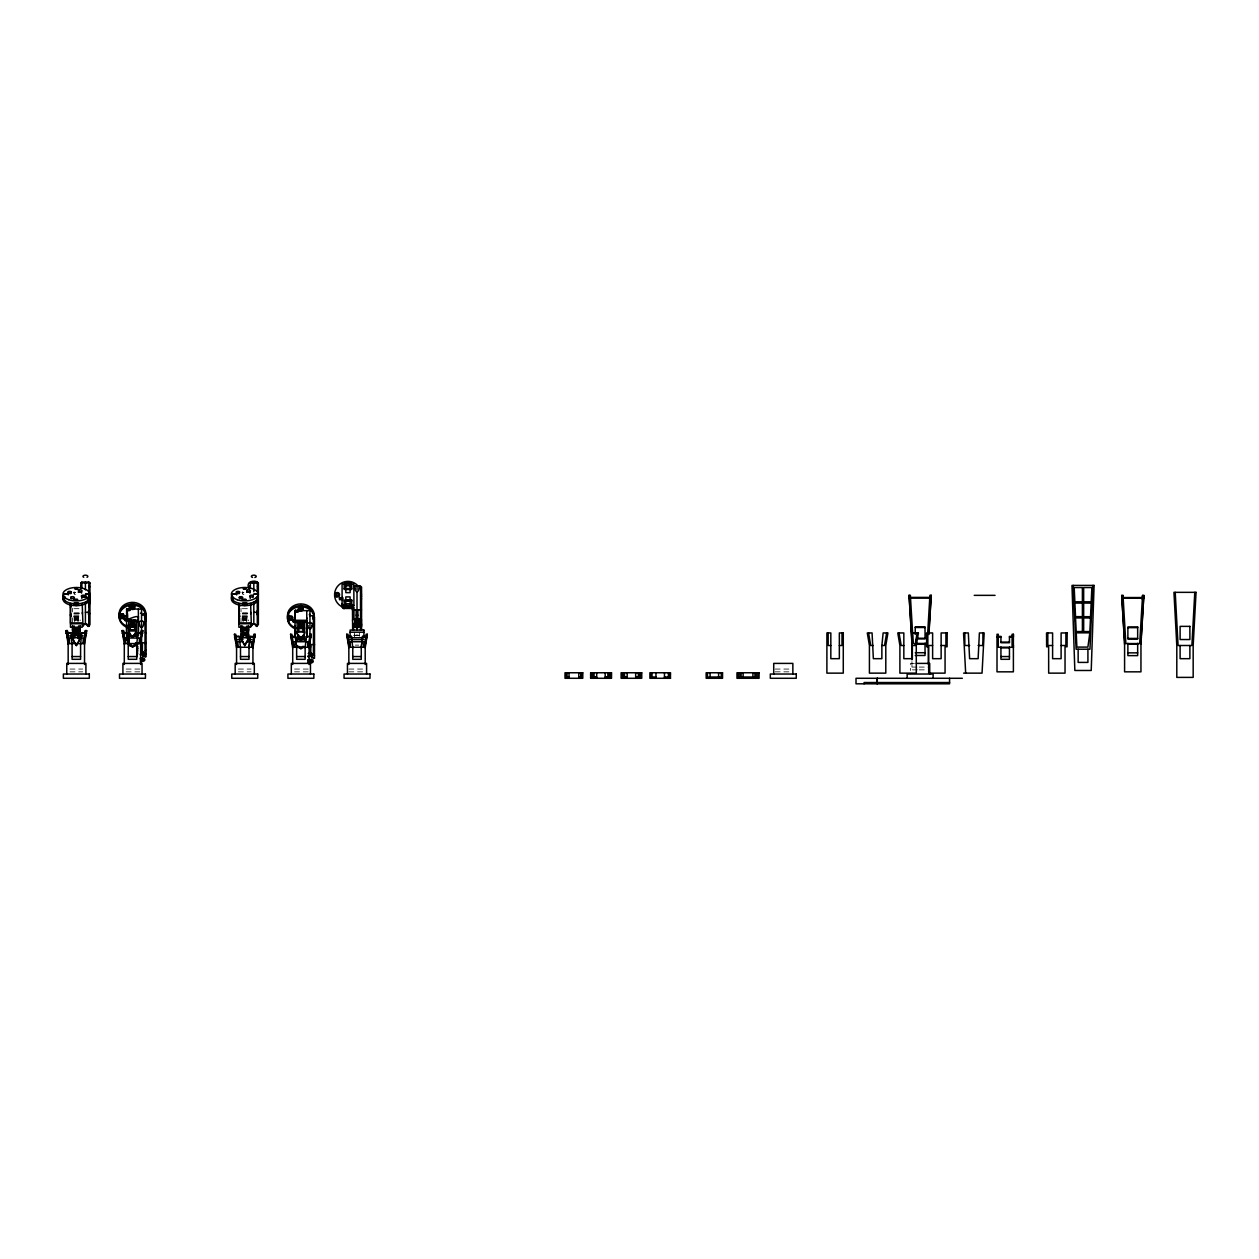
<?xml version="1.0" encoding="UTF-8"?>
<svg xmlns="http://www.w3.org/2000/svg" width="1259" height="1259" viewBox="0 0 1259 1259"><rect width="100%" height="100%" fill="white"/><g stroke="black" fill="none" stroke-linecap="round" stroke-linejoin="round"><path stroke-width="0.75" stroke-dasharray="5 3.75" d="M75.587 620.073L76.264 618.232L77.129 620.01M77.192 618.956L75.509 619.601M243.994 620.073L244.671 618.232L245.536 620.01M245.599 618.956L244.089 619.271L245.348 620.026M75.745 620.026L77.192 619.727M244.152 620.026L245.599 619.727M73.935 608.695L80.859 608.695M242.342 608.695L249.251 608.695M73.856 613.07L80.607 613.07M242.263 613.07L249.014 613.07M74.391 613.102L80.261 613.102M242.798 613.102L248.668 613.102M74.155 613.715L80.34 613.715M242.562 613.715L248.747 613.715M73.856 613.951L80.607 613.951M242.263 613.951L249.014 613.951M73.825 615.761L80.513 615.761M242.232 615.761L248.92 615.761M73.683 616.564L80.576 616.564M242.09 616.564L248.983 616.564M73.919 616.831A2.125 1.07 0 0 1 74.706 616.753L77.979 616.753A2.125 1.07 0 0 1 80.104 617.807L80.104 620.734M242.326 616.831A2.125 1.07 0 0 1 243.113 616.753L246.386 616.753A2.125 1.07 0 0 1 248.511 617.807L248.511 620.734M74.139 617.524L78.562 617.524M242.546 617.524L246.969 617.524M74.218 618.342L78.467 618.342M242.625 618.342L246.874 618.342M74.218 620.042L78.467 620.042M242.625 620.042L246.874 620.042M353.559 635.606L360.467 635.606M355.29 645.127L358.752 645.127M914.396 663.399L910.572 663.399L910.572 670.48M911.957 667.081L917.418 667.081M919.227 667.081L928.324 667.081M69.985 669.064L82.716 669.064M126.12 669.064L140.662 669.064M238.376 669.064L251.123 669.064M294.512 669.064L309.069 669.064M348.837 669.064L363.395 669.064M775.103 669.064L789.645 669.064M917.418 669.851L911.957 669.851L911.957 660.645M919.227 669.851L926.498 669.851M69.985 671.834L82.716 671.834M126.12 671.834L140.662 671.834M238.376 671.834L251.123 671.834M294.512 671.834L309.069 671.834M348.837 671.834L363.395 671.834M775.103 671.834L789.645 671.834M359.445 632.411L359.445 636.157M246.874 616.611L246.874 620.86M246.386 616.753L246.386 623.772M243.113 616.753L243.113 623.772M242.625 616.611L242.546 620.183M243.853 594.689A2.25 1.133 0 0 1 242.499 593.666L242.499 591.824A2.25 1.133 0 0 0 243.853 592.847M241.004 608.333L241.004 611.921M240.988 617.807L240.988 622.198M78.467 616.611L78.467 620.86M77.979 616.753L77.979 623.772M74.706 616.753L74.706 623.772M74.218 616.611L74.139 620.183M75.446 594.689A2.25 1.133 0 0 1 74.092 593.666L74.092 591.824A2.25 1.133 0 0 0 75.446 592.847M72.597 608.333L72.597 611.921M72.581 617.807L72.581 622.198M241.901 592.438A13.393 6.704 0 0 1 243.79 592.297M242.499 593.666A2.25 1.133 0 0 1 243.853 592.627M73.494 592.438A13.393 6.704 0 0 1 75.383 592.297M74.092 593.666A2.25 1.133 0 0 1 75.446 592.627M354.755 635.779A2.424 1.212 0 0 1 357.037 634.992A2.424 1.212 0 0 1 359.303 635.795M354.597 632.537L354.597 636.267L354.597 632.411"/><path stroke-width="1.5" d="M70.473 603.439L70.473 622.89L82.213 622.89M82.213 603.439L83 626.352M85.407 602.432L85.407 624.291A2.612 2.266 0 0 1 87.705 626.352L88.885 626.352L88.885 582.02L81.725 582.146L80.875 582.886L89.94 582.886L89.956 624.905M89.956 602.982C89.436 604.477 90.538 600.637 85.407 602.494M126.608 633.828L126.608 624.48M141.543 627.517L141.543 609.104L126.608 609.01C131.377 629.799 117.543 615.981 130.527 620.231M138.427 635.496L138.348 609.01M141.543 639.541L141.543 654.224L143.668 654.837A2.455 1.228 0 0 1 142.959 656.458M141.543 634.221L141.543 627.124M238.88 603.439L238.88 622.89L250.62 622.89M250.62 603.439L251.407 626.352M258.363 601.456L257.292 600.936L257.292 626.352L256.207 626.352A2.612 2.266 0 0 0 253.814 624.196L253.814 602.432M258.347 602.982C257.843 604.477 258.945 600.637 253.814 602.494M295.015 626.022L295.015 637.259L295.015 610.568L309.95 610.662L309.95 629.075M295.015 610.568L295.062 621.977L293.331 622.261L293.268 621.017L295.141 620.451L293.756 621.002L293.017 620.026L295.125 621.804L306.755 621.789M306.834 637.054L306.755 610.568M309.95 652.917L309.95 655.782L307.81 656.395M309.95 639.32L309.95 655.782L312.075 656.395M309.95 635.779L309.95 628.682M352.473 608.585L352.473 609.891L361.522 609.891M360.798 625.566L361.553 626.242L360.798 607.153M1013.385 647.913L1013.385 634.268L1012.094 634.268L1012.094 647.252L998.277 647.252L998.277 634.268L997.002 634.268L997.002 671.834L1013.385 671.834L1013.385 645.159M299.485 606.319L300.051 607.294A2.25 1.951 0 0 1 303.12 609.293A2.25 1.951 0 0 1 299.563 610.662A2.25 1.951 0 0 1 299.972 607.31L302.286 606.319M1092.812 585.419L1089.948 649.219L1076.115 649.219L1073.25 585.419M361.569 598.875L360.798 599.772M74.218 634.709C77.79 633.371 78.2 634.442 75.524 632.663M80.859 583.011L80.859 588.645M89.956 593.556L89.232 606.854M89.956 613.432L88.98 614.361M249.251 588.645C244.466 581.674 255.656 579.046 258.363 583.059L258.363 624.905M258.363 593.556L257.639 606.854M258.363 613.432L257.591 614.329M352.473 620.278L353.417 619.082L356.171 618.987L356.171 609.891M361.569 629.673L361.569 586.962M1194.775 592.344L1191.895 645.505L1178.078 645.505L1175.214 592.344M927.285 639.588L927.049 643.428L915.246 643.428M927.647 633.844L929.913 595.271L931.204 595.271L928.922 634.489M928.796 633.655L931.204 595.271M1142.306 599.253L1142.558 595.413L1143.833 595.413L1140.953 644.23M1142.558 595.413L1139.678 643.569L1125.861 643.569L1122.997 595.413L1121.706 595.413L1124.586 644.23M1141.315 635.716L1143.833 595.413M354.629 585.907L354.692 587.984M136.995 654.334L137.798 653.673M146.091 642.546L140.693 643.081M249.251 583.059L258.363 583.059M300.051 640.186L301.735 640.139M314.498 644.104L314.262 645.584M881.867 645.505L883.141 632.947L887.925 632.947L885.801 645.521L885.801 673.14L869.418 673.14L869.418 645.521L867.294 632.947L872.078 632.947L873.353 658.677L881.867 658.677L881.867 645.505L884.526 645.505L886.651 632.947M965.669 673.14L963.544 632.947L968.328 632.947L969.603 658.677L978.117 658.677L979.392 632.947L984.176 632.947L982.051 673.14L963.607 673.14M80.592 644.215L81.866 632.71L85.376 632.71L85.376 630.586L86.666 630.586L84.526 644.23M136.727 644.215L138.002 632.71L141.512 632.71L141.512 630.586L142.786 630.586L140.662 644.23M248.999 647.252L250.273 636.393L253.783 636.393L253.783 634.268L255.058 634.268L252.933 647.913M248.999 647.897L250.273 636.393M305.134 647.897L306.409 636.393L309.919 636.393L309.919 634.268L311.193 634.268L309.069 647.913M361.27 647.252L362.545 636.393L366.054 636.393L366.054 634.268L367.329 634.268L365.204 647.913M361.27 647.897L362.545 636.393M120.455 613.794L121.006 614.943A2.25 1.951 0 0 1 124.09 616.941A2.25 1.951 0 0 1 120.534 618.326A2.25 1.951 0 0 1 120.927 614.959L122.516 615.037L123.24 613.794M359.35 587.906L359.413 585.907M243.931 632.663C247.929 635.103 241.996 635.764 245.143 633.513C246.04 635.213 242.389 633.277 245.584 632.726M143.856 624.118L143.935 622.308L145.021 622.308M312.263 625.676L312.342 623.866L313.428 623.866M917.134 632.947L914.994 645.505L912.35 645.505M124.641 618.751C125.097 622.623 139.403 612.33 138.348 618.751L138.348 635.512M84.888 639.651L86.666 630.586M141.732 636.031L142.786 630.586M255.058 634.268L252.933 645.159L252.933 664.469M309.069 645.159L311.193 634.268M367.329 634.268L365.204 645.159L365.204 664.469M84.668 634.206L85.376 630.586M68.159 644.23L66.035 630.586L67.309 630.586L69.434 643.569L83.251 643.569L85.376 632.71M140.803 634.206L141.512 630.586M124.295 644.23L122.17 630.586L123.445 630.586L125.57 643.569L139.387 643.569L141.512 632.71M236.566 647.913L234.442 634.268L235.716 634.268L237.841 647.252L251.658 647.252L253.783 636.393M292.702 647.913L290.577 634.268L291.852 634.268L293.976 647.252L307.794 647.252L309.919 636.393M348.837 647.913L346.713 634.268L347.988 634.268L350.112 647.252L363.93 647.252L366.054 636.393M133.863 604.934L133.8 606.901L132.478 607.688L131.204 605.957L133.47 605.61L131.093 604.934M288.94 615.1L288.94 615.95M127.615 609.592L129.693 609.592M296.022 611.15C298.352 610.615 298.635 610.048 296.022 610.725M296.022 612.22L298.1 612.22M77.161 634.662L75.493 634.457L77.177 632.726M246.969 642.137L247.519 640.752A24.44 21.167 0 0 0 248.495 634.709M126.655 618.924L124.704 618.924M133.234 637.148L136.24 630.979L128.717 630.979A24.44 12.212 0 0 0 129.693 634.473L132.478 637.274L135.248 634.473A24.44 12.212 0 0 0 136.224 630.979M346.681 583.547L347.956 582.728L349.231 583.547M232.773 596.939L233.529 597.773M77.916 643.412L79.112 640.752A24.44 21.167 0 0 0 80.088 634.709M246.654 642.373L244.75 645.599L247.519 640.327A24.44 21.167 0 0 0 248.495 634.284M77.554 643.585L76.343 645.599L79.112 640.327A24.44 21.167 0 0 0 80.088 634.284M303.403 646.386L300.885 648.763L298.367 646.386M144.234 614.707L144.234 613.243M131.361 604.037L133.611 604.037M299.768 605.595L302.003 605.595M289.413 616.265L291.175 616.312M302.79 646.418L300.885 648.763M81.158 586.002L81.158 586.851M75.682 629.091L77.004 629.091M244.089 629.091L245.411 629.091M289.255 616.375C287.257 619.223 293.457 618.484 291.317 616.328M314.105 652.272L314.183 651.863M132.478 636.535L135.248 633.733A24.44 12.212 0 0 0 136.224 630.255L128.717 630.255A24.44 12.212 0 0 0 129.693 633.733L132.478 637.274M136.003 642.688A24.44 12.212 0 0 1 135.264 644.419L132.478 647.22L135.248 643.679A24.44 12.212 0 0 0 135.689 642.83M300.885 638.093L303.655 635.291A24.44 12.212 0 0 0 304.631 631.798L297.124 631.798A24.44 12.212 0 0 0 298.1 635.291L300.885 638.832L303.655 636.031A24.44 12.212 0 0 0 304.631 632.537L304.647 623.362A2.125 1.841 0 0 0 302.522 621.521L299.249 621.521A2.125 1.841 0 0 0 297.124 623.362L297.124 632.537A24.44 12.212 0 0 0 298.1 636.031L300.885 638.832M76.878 630.114C72.959 632.443 79.915 631.451 75.808 630.114M249.927 585.797L249.927 586.914M245.222 630.161C244.498 629.642 244.309 632.553 244.986 630.255M77.476 602.872L75.225 602.872M245.804 602.904L243.632 602.872M75.886 632.238L76.815 632.238M354.896 621.159L357.021 620.089L359.145 621.159M357.021 622.953L359.145 621.899M145.415 650.872L146.091 649.927L145.415 650.415M64.87 596.577L64.87 597.695M137.042 652.005L137.845 646.434M314.105 644.529L309.1 644.639L309.069 664.469M86.226 596.546L85.659 597.38M353.134 625.581L353.134 626.919M87.563 597.773L88.319 596.939M145.415 644.183L145.415 642.83M137.861 642.782L136.995 643.601L137.861 644.215M257.591 586.93L257.591 585.765M81.819 582.13L81.914 587.984M257.513 594.279L258.363 594.279M88.681 585.734L89.956 586.647L88.681 586.93M345.832 585.765L350.081 585.765M353.921 585.907L360.515 585.907L360.515 618.987L361.569 619.9M344.195 588.598L351.733 588.598M345.832 589.181L350.081 589.181M88.744 594.279L89.956 594.279M911.957 644.089L909.077 595.271L910.351 595.271L913.231 643.428M974.214 595.35L995.051 595.35M910.351 597.396L929.913 597.396M1122.997 597.537L1142.558 597.537M909.077 598.025L931.204 598.025M1121.706 598.167L1143.833 598.167M345.832 600.354L350.081 600.354M344.195 600.936L351.733 600.936M88.681 601.928L89.877 602.825M256.207 601.928L258.284 602.825M345.832 603.769L350.081 603.769M353.826 605.406L342.086 605.406L342.086 584.129L353.826 584.129L353.921 605.485L350.474 605.485M342.118 605.485L343.581 605.485L344.132 607.09L353.952 607.106L353.952 618.987M342.086 603.691L342.086 606.46L343.581 606.46M343.424 608.443L352.473 608.443M85.407 612.33L88.885 612.33M253.814 612.33L257.292 612.33M141.543 614.219L145.021 614.219L145.021 653.578L146.091 654.113M356.171 615.147L357.871 615.147M309.95 615.777L313.428 615.777L313.428 655.136L314.498 655.671M360.609 618.987L357.871 618.987L357.871 609.891M130.842 646.135A2.125 1.841 0 0 1 128.717 644.293L128.717 621.804A2.125 1.841 0 0 1 130.842 619.963L134.115 619.963A2.125 1.841 0 0 1 136.24 621.804L136.24 636.503M134.43 620.231L138.348 620.231M295.094 620.262L306.755 620.309L306.755 637.07M126.608 620.781L138.348 620.781M130.275 621.317L134.697 621.317M138.427 622.308L139.214 624.118M295.015 622.339L306.755 622.339M298.666 622.875L303.104 622.875M70.473 623.74L82.213 623.74L82.213 627.234L70.473 627.234L70.473 604.226M238.88 623.74L250.62 623.74L250.62 627.234L238.88 627.234L238.88 604.226M306.834 623.866L307.621 625.676M361.569 624.842L360.719 624.842L360.719 620.168M130.842 625.031L134.115 625.031A2.125 1.841 0 0 1 136.24 626.872L128.717 626.872A2.125 1.841 0 0 1 130.842 625.031L130.842 619.963M130.275 625.613L134.697 625.613M357.021 625.44L360.515 624.857M134.697 625.912L136.24 625.912M297.124 628.43A2.125 1.841 0 0 1 299.249 626.589L302.522 626.589A2.125 1.841 0 0 1 304.647 628.43M130.354 626.982L134.603 626.982M298.666 627.155L303.104 627.155M915.246 627.501L925.035 627.501M1127.875 627.643L1137.664 627.643M74.139 628.162L78.562 628.162M242.546 628.162L246.969 628.162M298.761 628.54L303.01 628.54M72.581 627.863A2.125 1.07 0 0 0 74.706 628.933L77.979 628.933A2.125 1.07 0 0 0 80.104 627.863M240.988 627.863A2.125 1.07 0 0 0 243.113 628.933L246.386 628.933A2.125 1.07 0 0 0 248.511 627.863M130.354 629.925L134.603 629.925M298.761 631.483L303.01 631.483M350.112 632.207L363.93 632.207M67.309 632.71L70.819 632.71L72.093 644.215M123.445 632.71L126.954 632.71L128.229 643.569M66.035 633.34L70.819 632.71M86.666 633.34L81.866 632.71M122.17 633.34L126.954 633.34L128.229 644.215M142.786 633.34L138.002 632.71M134.697 635.118L136.24 635.118M69.434 635.921L72.896 635.921M79.805 635.921L83.251 635.921M127.301 635.921L137.656 635.921M235.716 636.393L239.226 636.393L240.5 647.897M291.852 636.393L295.361 636.393L296.636 647.252M347.988 636.393L351.497 636.393L352.772 647.897M998.277 636.393L1000.936 636.393L1000.936 642.735L1009.45 642.735L1009.45 636.393L1012.094 636.393M234.442 637.023L239.226 636.393M250.273 637.023L255.058 637.023M290.577 637.023L295.361 637.023L296.636 647.897M311.193 637.023L306.409 636.393M346.713 637.023L351.497 636.393M362.545 637.023L367.329 637.023M997.002 637.023L1000.936 637.023M1009.45 637.023L1013.385 637.023L1013.385 634.268M72.581 625.503L72.581 636.661A2.125 1.07 0 0 0 74.706 637.715L77.979 637.715A2.125 1.07 0 0 0 80.104 636.661L80.104 625.503M240.988 625.503L240.988 636.661A2.125 1.07 0 0 0 243.113 637.715L246.386 637.715A2.125 1.07 0 0 0 248.511 636.661L248.511 625.503M72.896 638.045L69.434 638.045L69.434 643.569M78.074 638.045L83.251 638.045L83.251 643.569M917.197 638.266L925.035 638.266M1127.875 638.423L1137.664 638.423M917.197 638.911L925.035 638.911L925.035 626.856L915.246 626.856L915.246 634.473M237.841 639.603L243.018 639.603M248.212 639.603L251.658 639.603M295.708 639.603L306.063 639.603M350.112 639.603L363.93 639.603M129.347 640.674L126.86 639.777L126.608 638.518M129.252 641.209L128.733 641.209A2.125 1.841 0 0 1 126.608 639.367M243.018 641.728L237.841 641.728L237.841 647.252M246.481 641.728L251.658 641.728L251.658 647.252M1000.936 642.106L1009.45 642.106M915.246 644.073L925.035 644.073M1127.875 644.215L1137.664 644.215M140.693 645.316L142.393 645.316M830.83 645.505L828.17 645.505L828.17 632.947M839.344 645.505L842.003 645.505L842.003 632.947M873.353 645.505L870.709 645.505L868.568 632.947M903.836 645.505L901.176 645.505L899.052 632.947M932.62 645.505L927.836 645.505L927.836 632.947M941.134 645.505L945.918 645.505L945.918 632.947M969.603 645.505L964.819 645.505L964.819 632.947M978.117 645.505L982.901 645.505L982.901 632.947M1052.603 645.505L1047.818 645.505L1047.818 632.947M1061.101 645.505L1065.885 645.505L1065.885 632.947M309.1 646.874L310.8 646.874M1000.936 647.897L1009.45 647.897M136.995 648.747L137.845 648.747L136.995 648.401M140.693 651.359L142.393 651.359M136.995 651.91L137.845 651.91M309.1 652.917L310.8 652.917M915.246 652.713L925.035 652.713M1127.875 652.854L1137.664 652.854M145.021 653.578L142.393 653.578L142.393 643.081M313.428 655.136L310.8 655.136L310.8 644.639M915.246 655.483L925.035 655.483L925.035 643.207M72.093 656.553L80.592 656.553M128.229 656.553L136.727 656.553M240.5 656.553L248.999 656.553M296.636 656.553L305.134 656.553M352.772 656.553L361.27 656.553M1000.936 656.553L1009.45 656.553M916.316 663.399L929.709 663.399L929.709 674.037M569.021 677.012L566.314 677.012L566.314 672.762M578.794 677.012L581.501 677.012L581.501 672.762M596.687 677.012L591.903 677.012L591.903 672.762M605.201 677.012L609.986 677.012L609.986 672.762M627.171 677.012L622.387 677.012L622.387 672.762M635.685 677.012L640.469 677.012L640.469 672.762M655.955 677.012L651.171 677.012L651.171 672.762M664.469 677.012L669.253 677.012L669.253 672.762M670.528 678.286L649.896 678.286L649.896 672.762L670.528 672.762L670.433 678.286M962.332 678.286L856.01 678.286L856.01 683.81L949.569 683.81L949.569 678.286M949.569 682.535L864.099 682.535L864.099 683.81M88.885 600.936L89.956 601.456M127.962 640.107L126.939 638.99M88.885 582.13L89.956 583.059M360.703 595.759L361.569 596.278M137.861 650.447L137.561 650.399M239.824 615.981L238.88 614.785A2.125 1.07 0 0 1 239.84 613.888M239.824 616.469L238.895 615.383M145.415 632.207L146.091 633.057M71.149 615.856L70.473 614.785A2.125 1.07 0 0 1 71.102 614.03M71.149 616.359L70.488 615.383M300.885 648.039L298.981 646.418M132.478 646.481L129.708 643.679A24.44 12.212 0 0 1 128.733 640.186M132.478 647.22L129.708 644.419A24.44 12.212 0 0 1 128.733 640.925M352.646 630.082L352.473 607.892M144.171 614.88L144.297 615.022A2.25 1.951 0 0 0 142.015 615.037M244.75 645.159L242.232 641.036M244.75 645.599L241.98 640.327A24.44 21.167 0 0 1 241.004 634.284M76.343 645.159L74.438 642.373M76.343 645.599L73.573 640.327A24.44 21.167 0 0 1 72.597 634.284M127.773 611.37L128.229 610.001L129.693 610.662M128.717 630.979L131.723 637.148M74.124 642.137L73.573 640.752A24.44 21.167 0 0 1 72.597 634.709M346.713 634.268L348.837 645.159L348.837 664.469M290.577 634.268L292.702 645.159L292.702 664.469M234.442 634.268L236.204 643.333M123.445 630.586L124.153 634.206M122.17 630.586L123.933 639.651M67.309 630.586L68.017 634.206M66.035 630.586L68.159 641.476L68.159 664.469M1122.997 595.413L1123.233 599.253M1121.706 595.413L1124.586 641.476L1124.586 671.834L1140.953 671.834L1140.953 641.476M909.077 595.271L911.957 641.335L911.957 659.732M146.091 620.813L145.415 619.963A13.393 11.599 0 0 0 136.554 605.689A13.393 11.599 0 0 0 119.825 612.944A13.393 11.599 0 0 0 127.804 627.611M1189.881 645.505L1189.881 658.677L1180.108 658.677L1180.108 645.505M1137.664 643.349L1137.664 655.624L1127.875 655.624L1127.875 643.349M1087.918 649.219L1087.918 662.407L1078.145 662.407L1078.145 649.219M1009.45 647.032L1009.45 659.307L1000.936 659.307L1000.936 647.032M933.108 678.286L933.108 674.037L907.172 674.037L907.172 678.286M928.324 645.93L928.324 664.327M915.891 639.541L915.891 645.505M877.287 678.286L877.287 683.81M877.224 678.286L877.224 683.81M792.855 674.037L792.855 663.399L773.718 663.399L773.718 674.037M757.808 672.762L757.808 677.012L738.246 677.012L738.246 672.762M756.218 672.762L756.218 678.286M754.944 672.762L754.944 677.012M752.913 672.762L752.913 678.286M743.14 672.762L743.14 678.286M741.11 672.762L741.11 677.012M739.836 672.762L739.836 678.286M721.265 672.762L721.265 677.012L707.448 677.012L707.448 672.762M718.606 672.762L718.606 678.286M710.092 672.762L710.092 678.286M668.403 672.762L668.403 678.286M664.469 672.762L664.469 678.286M655.955 672.762L655.955 678.286M652.005 672.762L652.005 678.286M639.619 672.762L639.619 678.286M638.329 672.762L638.329 677.012M635.685 672.762L635.685 678.286M627.171 672.762L627.171 678.286M624.511 672.762L624.511 677.012M623.236 672.762L623.236 678.286M611.26 672.762L611.26 678.286M609.136 672.762L609.136 678.286M607.861 672.762L607.861 677.012M606.476 677.012L606.476 678.286M605.201 672.762L605.201 678.286M596.687 672.762L596.687 678.286M595.413 677.012L595.413 678.286M594.043 672.762L594.043 677.012M592.769 672.762L592.769 678.286M590.88 672.762L590.88 678.286M582.099 672.762L582.099 678.286M580.824 672.762L580.824 677.012M578.794 672.762L578.794 678.286M569.021 672.762L569.021 678.286M566.991 672.762L566.991 677.012M565.716 672.762L565.716 678.286M366.589 674.037L366.589 663.399L347.453 663.399L347.453 674.037M363.93 647.252L363.93 641.728L350.112 641.728L350.112 647.252M361.27 647.032L361.27 659.307L352.772 659.307L352.772 647.032M360.845 608.302L360.845 617.949M360.515 630.13L360.515 626.415L353.527 626.415L353.527 630.13M357.021 585.907L357.021 589.716M357.021 592.139L357.021 620.089L357.021 617.115M357.021 622.78L357.021 630.192M350.175 584.129L350.081 592.643L345.832 592.643L345.753 584.129M350.175 605.406L350.081 596.892L345.832 596.892L345.753 605.406M347.956 588.598L347.956 589.448M347.956 600.087L347.956 600.936M344.226 607.106L344.226 608.569A2.125 2.125 0 0 1 342.086 606.46M314.498 617.004L314.498 658.331M313.428 657.355L313.428 658.866M313.05 617.146L313.05 619.208M312.075 654.003L312.075 657.623M310.454 674.037L310.454 663.399L291.317 663.399L291.317 674.037M307.794 647.252L307.794 641.728L293.976 641.728L293.976 647.252M306.834 617.917L306.834 618.877M305.134 647.032L305.134 659.307L296.636 659.307L296.636 645.127M304.647 640.784L304.647 636.676L297.124 636.676L297.124 640.784M303.01 622.339L303.104 631.766M303.01 635.228L303.01 639.745M302.522 621.521L302.522 626.589M299.249 621.521L299.249 626.589M298.761 622.339L298.666 631.766M298.761 635.228L298.761 639.745M298.367 608.726L298.367 609.671M257.292 582.02L257.292 591.73M256.915 611.056L256.915 614.628M254.318 674.037L254.318 663.399L235.181 663.399L235.181 674.037M253.814 582.02L253.814 591.73M252.87 595.444L252.87 597.458M250.698 612.362L250.698 613.873M250.321 582.02L250.321 587.984M250.242 596.75L250.242 598.387M249.88 591.447L249.88 593.068M248.999 647.032L248.999 659.307L240.5 659.307L240.5 647.032M247.268 590.125L247.268 592.139M246.969 625.928L246.969 635.59L242.546 635.59L242.546 625.928M246.386 628.933L246.386 637.715M243.113 628.933L243.113 637.715M242.232 598.245L242.232 599.882M239.619 596.939L239.619 598.686M239.257 591.62L239.257 593.634M236.645 592.926L236.645 594.94M236.566 645.159L236.566 664.469M146.091 615.446L146.091 656.773M145.021 655.797L145.021 657.308M144.643 615.588L144.643 617.65M143.668 652.445L143.668 656.065M142.047 674.037L142.047 663.399L122.91 663.399L122.91 674.037M140.662 641.476L140.662 664.469M139.387 643.569L139.387 638.045L125.57 638.045L125.57 643.569M138.427 616.359L138.427 617.319M137.719 642.672L137.719 643.506M136.995 642.688L136.995 656.773M136.727 643.333L136.727 659.307L128.229 659.307L128.229 643.333M134.603 620.781L134.697 630.208M134.115 619.963L134.115 625.031M130.354 620.781L130.275 630.208M129.96 606.948L129.96 608.113M126.986 618.783L126.986 619.585M126.608 609.01L126.608 635.512M124.373 616.155L124.373 617.319M124.295 643.318L124.295 664.469M88.885 612.976L88.885 626.352M88.508 611.056L88.508 614.628M85.911 674.037L85.911 663.399L66.774 663.399L66.774 674.037M85.407 582.02L85.407 589.889M85.407 595.46L85.407 597.38M84.463 595.444L84.463 597.458M84.526 641.476L84.526 664.469M82.307 612.362L82.307 613.873M81.835 596.75L81.835 598.387M81.489 591.447L81.489 593.068M80.592 643.333L80.592 659.307L72.093 659.307L72.093 643.333M78.861 590.125L78.861 592.139M78.562 625.928L78.562 635.59L74.139 635.59L74.139 625.928M77.979 628.933L77.979 637.715M74.706 628.933L74.706 637.715M73.825 598.245L73.825 599.882M71.212 596.939L71.212 598.686M70.85 591.62L70.85 593.634M68.238 592.926L68.238 594.94M136.24 644.293A2.125 1.841 0 0 1 134.115 646.135M129.063 640.233A2.125 1.841 0 0 1 128.717 639.226M80.088 628.965A24.44 21.167 0 0 1 79.978 631.263M73.557 635.008A24.44 21.167 0 0 1 72.597 628.965M73.557 634.583A24.44 21.167 0 0 1 72.597 628.54M80.025 626.305A2.125 1.07 0 0 1 80.104 626.589M80.088 628.54A24.44 21.167 0 0 1 79.978 630.838M72.581 626.589A2.125 1.07 0 0 1 72.66 626.305M252.508 577.425A2.424 1.212 0 0 1 252.036 575.568A2.424 1.212 0 0 1 255.766 575.678A2.424 1.212 0 0 1 254.853 577.488M241.964 640.752A24.44 21.167 0 0 1 241.004 634.709M248.495 628.965A24.44 21.167 0 0 1 247.535 635.008M241.13 631.263A24.44 21.167 0 0 1 241.004 628.965M241.13 630.838A24.44 21.167 0 0 1 241.004 628.54M248.432 626.305A2.125 1.07 0 0 1 248.511 626.589M248.495 628.54A24.44 21.167 0 0 1 247.535 634.583M240.988 626.589A2.125 1.07 0 0 1 241.067 626.305M251.674 625.597A2.723 2.345 0 0 1 253.783 624.165M254.947 623.834A4.186 2.093 0 0 1 255.766 625.267M238.88 607.31A2.125 1.07 0 0 1 239.792 606.429M251.847 625.267A4.17 2.093 0 0 1 252.681 623.819M257.607 595.239A13.393 6.704 0 0 1 244.277 603.832A13.393 6.704 0 0 1 232.207 594.799M257.607 597.081A13.393 6.704 0 0 1 244.277 605.673A13.393 6.704 0 0 1 232.207 596.64M257.355 596.593A2.25 1.133 0 0 1 256.269 598.167M257.355 598.434A2.25 1.133 0 0 1 256.269 600.008M233.434 598.214A2.25 1.133 0 0 1 232.254 596.498M233.434 600.055A2.25 1.133 0 0 1 232.254 598.34M127.804 626.541A13.393 11.599 0 0 1 119.825 611.874A13.393 11.599 0 0 1 136.554 604.619A13.393 11.599 0 0 1 145.336 618.94M144.203 613.967A2.25 1.951 0 0 1 145.257 615.084M122.312 613.763A2.25 1.951 0 0 1 123.712 616.768A2.25 1.951 0 0 1 119.983 616.768A2.25 1.951 0 0 1 121.383 613.763M120.297 618.798A13.393 11.599 0 0 1 131.518 602.4A13.393 11.599 0 0 1 145.336 617.24M127.521 618.736A1.857 1.605 0 0 1 123.98 619.208M123.838 618.736A1.857 1.605 0 0 1 125.302 617.004M126.23 618.814A1.857 1.605 0 0 1 125.113 618.814M123.87 617.618A1.857 1.605 0 0 1 125.302 615.714M129.032 607.782A1.857 1.605 0 0 1 130.354 610.001M126.813 609.199A1.857 1.605 0 0 1 126.954 608.726M129.032 606.508A1.857 1.605 0 0 1 130.354 608.711M140.504 613.322A4.768 4.123 0 0 1 141.543 612.881M141.543 651.674A2.77 1.385 0 0 1 143.274 651.989M139.403 621.867A2.723 1.353 0 0 1 141.512 621.049M141.559 621.065A2.612 1.306 0 0 1 143.794 622.088M141.276 627.438A4.17 3.62 0 0 1 139.576 624.149M143.495 624.149A4.186 3.62 0 0 1 141.795 627.438M140.316 654.381A2.455 1.228 0 0 1 143.605 654.79M140.441 658.315A3.305 1.652 0 0 1 144.848 659.889A3.305 1.652 0 0 1 140.363 661.416M140.316 658.064A2.455 1.228 0 0 1 143.998 659.102A2.455 1.228 0 0 1 140.426 660.22M140.379 658.583A1.605 0.803 0 0 1 142.676 658.567A1.605 0.803 0 0 1 142.645 659.716A1.605 0.803 0 0 1 140.347 659.669M140.379 654.9A1.605 0.803 0 0 1 142.519 654.806A1.605 0.803 0 0 1 142.912 655.86M88.901 594.799A13.393 6.704 0 0 1 76.83 603.832A13.393 6.704 0 0 1 63.485 595.239M88.901 596.64A13.393 6.704 0 0 1 76.83 605.673A13.393 6.704 0 0 1 63.485 597.081M78.499 602.793A2.25 1.133 0 0 1 76.343 603.58A2.25 1.133 0 0 1 74.202 602.793M78.499 604.635A2.25 1.133 0 0 1 76.343 605.422A2.25 1.133 0 0 1 74.202 604.635M88.712 596.42A2.25 1.133 0 0 1 87.438 598.23M84.778 597.364A2.25 1.133 0 0 1 86.289 596.058M88.712 598.261A2.25 1.133 0 0 1 87.438 600.071M78.546 591.588A2.25 1.133 0 0 1 78.31 592.359M64.823 598.167A2.25 1.133 0 0 1 64.115 596.341M64.823 600.008A2.25 1.133 0 0 1 63.737 598.434M78.861 592.344A1.857 0.929 0 0 1 81.489 592.344M68.977 593.603A1.857 0.929 0 0 1 70.111 593.603M70.473 607.31A2.125 1.07 0 0 1 71.133 606.539M83.771 597.285A4.768 2.376 0 0 1 85.407 596.797M84.51 582.744A2.424 1.212 0 0 1 86.289 582.744M83.267 625.597A2.723 2.345 0 0 1 85.376 624.165M83.44 625.267A4.17 2.093 0 0 1 84.274 623.819M86.541 623.834A4.186 2.093 0 0 1 87.375 625.267M83.739 577.283A2.424 1.212 0 0 1 83.692 575.536A2.424 1.212 0 0 1 87.17 575.568A2.424 1.212 0 0 1 86.997 577.314M246.906 602.793A2.25 1.133 0 0 1 244.75 603.58A2.25 1.133 0 0 1 242.609 602.793M246.906 604.635A2.25 1.133 0 0 1 244.75 605.422A2.25 1.133 0 0 1 242.609 604.635M246.984 591.935A2.25 1.133 0 0 1 246.717 592.359M247.268 592.344A1.857 0.929 0 0 1 249.88 592.344M237.384 593.603A1.857 0.929 0 0 1 238.502 593.603M242.767 599.709A1.857 0.929 0 0 1 242.342 600.386M252.917 582.744A2.424 1.212 0 0 1 254.696 582.744M293.646 626.998A13.393 11.599 0 0 1 288.704 612.409A13.393 11.599 0 0 1 304.662 606.098A13.393 11.599 0 0 1 314.152 618.877M295.314 628.855A13.393 11.599 0 0 1 288.232 614.502A13.393 11.599 0 0 1 304.048 607.027A13.393 11.599 0 0 1 314.152 619.947M312.799 615.62A2.25 1.951 0 0 1 313.491 616.281M292.23 616.281A2.25 1.951 0 0 1 291.411 618.909A2.25 1.951 0 0 1 288.358 618.279A2.25 1.951 0 0 1 288.972 615.62M289.129 621.096A13.393 11.599 0 0 1 298.509 604.115A13.393 11.599 0 0 1 314.152 617.178M295.267 621.348A1.857 1.605 0 0 1 292.78 621.254M292.23 620.12A1.857 1.605 0 0 1 292.78 618.987M295.267 620.073A1.857 1.605 0 0 1 292.891 620.073M292.23 618.846A1.857 1.605 0 0 1 292.78 617.713M297.785 609.45A1.857 1.605 0 0 1 298.871 611.244M295.22 610.757A1.857 1.605 0 0 1 295.535 610.001M298.588 608.726A1.857 1.605 0 0 1 297.785 611.103M309.242 614.707A4.768 4.123 0 0 1 309.95 614.439M308.203 653.531A2.77 1.385 0 0 1 311.681 653.531M307.81 623.425A2.723 1.353 0 0 1 309.919 622.591M309.95 622.607A2.612 1.306 0 0 1 312.201 623.646M309.683 628.996A4.17 3.62 0 0 1 307.983 625.707M311.902 625.707A4.186 3.62 0 0 1 310.202 628.996M307.873 656.348A2.455 1.228 0 0 1 311.555 656.081A2.455 1.228 0 0 1 311.54 657.938M297.124 645.851A2.125 1.841 0 0 0 299.249 647.693L302.522 647.693A2.125 1.841 0 0 0 304.505 646.528M307.794 660.172A3.305 1.652 0 0 1 312.311 660.267A3.305 1.652 0 0 1 312.389 662.533A3.305 1.652 0 0 1 307.888 662.722M307.873 660.031A2.455 1.228 0 0 1 311.571 659.779A2.455 1.228 0 0 1 311.492 661.636A2.455 1.228 0 0 1 307.81 661.305M308.345 657.025A1.605 0.803 0 0 1 310.186 656.207A1.605 0.803 0 0 1 311.461 657.261M360.814 590.99A13.393 13.393 0 0 1 360.814 598.544M352.646 607.326A13.393 13.393 0 0 1 336.059 600.905A13.393 13.393 0 0 1 340.449 583.672A13.393 13.393 0 0 1 358.091 586.002M345.816 583.452A2.25 2.25 0 0 1 350.112 583.452M360.735 594.091A2.25 2.25 0 0 1 360.735 595.444M348.853 607.467A2.25 2.25 0 0 1 347.059 607.467M342.574 597.411A1.857 1.857 0 0 1 342.464 599.898M339.851 599.898A1.857 1.857 0 0 1 339.741 597.411M359.744 621.269A2.77 2.392 0 0 1 355.069 622.528M354.566 619.727A2.77 2.392 0 0 1 359.476 619.727M356.753 591.824A4.17 4.17 0 0 1 355.069 588.032M358.988 588.032A4.186 4.186 0 0 1 357.288 591.824M843.278 632.947L843.278 673.14L826.895 673.14L826.895 632.947L830.83 632.947L830.83 658.677L839.344 658.677L839.344 632.947L843.278 632.947M947.193 632.947L947.098 646.78L945.068 646.78L945.068 673.14L928.686 673.14L928.67 646.78L926.655 646.78L926.561 632.947L932.62 632.947L932.62 658.677L941.134 658.677L941.134 632.947L947.193 632.947M1067.16 632.947L1067.065 646.78L1065.035 646.78L1065.035 673.14L1048.668 673.14L1048.637 646.78L1046.638 646.78L1046.544 632.947L1052.603 632.947L1052.603 658.677L1061.101 658.677L1061.101 632.947L1067.16 632.947M335.933 594.673C338.435 599.583 339.662 590.156 335.933 594.673M120.455 615.588C123.02 619.821 124.358 611.622 120.455 615.509M299.485 607.94C302.223 612.22 302.884 603.927 299.5 607.845M1094.087 585.419L1091.223 670.48L1074.84 670.48L1071.976 585.419L1094.087 585.419M1091.868 587.56L1091.191 601.802L1083.669 601.802L1083.669 587.56L1091.868 587.56M1090.499 617.964L1089.853 631.562L1083.669 631.562L1083.669 617.949L1090.499 617.964M1091.16 603.077L1090.53 616.69L1083.669 616.69L1083.669 603.077L1091.16 603.077M75.493 630.303L77.192 630.429L75.509 630.24M340.103 598.481C341.803 602.227 343.14 595.287 340.119 598.371M1196.05 592.344L1193.17 645.521L1193.17 677.389L1176.803 677.389L1176.803 645.521L1173.939 592.344L1196.05 592.344M64.319 594.138L67.12 594.185L64.351 594.043M74.942 588.819L77.743 588.866L74.973 588.724M74.942 599.457L77.743 599.504L74.958 599.41M85.581 594.138L88.382 594.185L85.612 594.043M232.726 594.138L235.527 594.185L232.742 594.043M243.349 588.819L246.15 588.866L243.38 588.724M243.349 599.457L246.15 599.504L243.365 599.41M253.988 594.138L256.789 594.185L254.003 594.043M131.628 623.111L133.328 623.158L131.628 623.111M131.628 622.544L133.328 622.591L131.628 622.544M131.628 621.206L133.328 621.238L131.644 621.159M131.628 624.464L133.328 624.495L131.644 624.417M300.035 624.669C303.041 624.558 300.209 623.598 300.051 624.637M300.035 622.764L301.735 622.796L300.051 622.717M300.035 626.022L301.735 626.053L300.051 625.975M300.035 638.156L301.735 638.187L300.067 638.077M1089.822 632.836L1087.902 647.095L1076.87 647.095L1076.24 632.836L1089.822 632.836M918.409 632.947L916.284 645.521L916.284 673.14L899.902 673.14L899.902 645.521L897.777 632.947L903.836 632.947L903.836 658.677L912.35 658.677L912.35 632.947L918.409 632.947M357.021 618.704L354.896 619.774L354.896 623.284L357.021 624.338L359.145 623.284L359.145 619.774L357.021 618.704M349.593 582.587L346.319 582.587A2.125 2.125 0 0 0 344.195 584.711L344.195 589.448L351.733 589.448L351.733 584.711A2.125 2.125 0 0 0 349.593 582.587M1082.394 587.56L1074.195 587.56L1074.871 601.802L1082.394 601.802L1082.394 587.56M351.733 600.087L344.195 600.087L344.195 604.824A2.125 2.125 0 0 0 346.319 606.948L349.593 606.948A2.125 2.125 0 0 0 351.733 604.824L351.733 600.087M1082.394 603.077L1074.903 603.077L1075.532 616.642L1082.394 616.658L1082.394 603.077M1189.881 626.368L1180.108 626.368L1180.108 639.541L1189.881 639.541L1189.881 626.368M1137.664 626.998L1127.875 626.998L1127.875 639.053L1137.664 639.053L1137.664 626.998M363.93 630.082L350.112 630.082L350.112 637.731L363.93 637.731L363.93 630.082M1082.394 631.562L1076.209 631.562L1075.532 617.917L1082.394 617.933L1082.394 631.562M582.775 672.762L565.039 672.762L565.039 678.286L582.775 678.286L582.775 672.762M611.512 672.762L590.628 672.762L590.628 678.286L611.512 678.286L611.512 672.762M641.744 672.762L621.112 672.762L621.112 678.286L641.744 678.286L641.744 672.762M722.54 672.762L706.157 672.762L706.173 678.286L722.54 678.286L722.54 672.762M759.083 672.762L736.971 672.762L736.971 678.286L759.083 678.286L759.083 672.762M89.31 674.037L63.375 674.037L63.375 678.286L89.31 678.286L89.31 674.037M145.446 674.037L119.511 674.037L119.511 678.286L145.446 678.286L145.446 674.037M257.717 674.037L231.782 674.037L231.782 678.286L257.717 678.286L257.717 674.037M313.853 674.037L287.918 674.037L287.918 678.286L313.853 678.286L313.853 674.037M369.989 674.037L344.053 674.037L344.053 678.286L369.989 678.286L369.989 674.037M796.255 674.037L770.319 674.037L770.319 678.286L796.255 678.286L796.255 674.037M289.413 616.501L289.334 616.454A2.25 1.951 0 0 0 288.925 619.869A2.25 1.951 0 0 0 292.497 618.499A2.25 1.951 0 0 0 289.334 616.517M131.644 605.736L131.565 605.689A2.25 1.951 0 0 0 131.156 609.12A2.25 1.951 0 0 0 134.729 607.735A2.25 1.951 0 0 0 131.565 605.752M237.243 599.74A13.393 6.704 0 0 0 258.111 594.673A13.393 6.704 0 0 0 238.895 588.158A13.393 6.704 0 0 0 237.243 599.74M131.156 608.05A2.25 1.951 0 0 0 134.729 606.665A2.25 1.951 0 0 0 131.565 604.682A2.25 1.951 0 0 0 131.156 608.05M68.836 599.74A13.393 6.704 0 0 0 89.704 594.673A13.393 6.704 0 0 0 70.488 588.158A13.393 6.704 0 0 0 68.836 599.74M79.081 591.541A1.857 0.929 0 0 0 82.008 590.88A1.857 0.929 0 0 0 79.411 589.936A1.857 0.929 0 0 0 79.081 591.541M68.458 593.02A1.857 0.929 0 0 0 71.385 592.375A1.857 0.929 0 0 0 68.789 591.431A1.857 0.929 0 0 0 68.458 593.02M71.433 598.34A1.857 0.929 0 0 0 74.36 597.679A1.857 0.929 0 0 0 71.763 596.75A1.857 0.929 0 0 0 71.433 598.34M82.071 596.845A1.857 0.929 0 0 0 84.983 596.199A1.857 0.929 0 0 0 82.402 595.255A1.857 0.929 0 0 0 82.071 596.845M247.488 591.541A1.857 0.929 0 0 0 250.415 590.88A1.857 0.929 0 0 0 247.818 589.936A1.857 0.929 0 0 0 247.488 591.541M236.865 593.02A1.857 0.929 0 0 0 239.792 592.375A1.857 0.929 0 0 0 237.196 591.431A1.857 0.929 0 0 0 236.865 593.02M239.84 598.34A1.857 0.929 0 0 0 242.767 597.679A1.857 0.929 0 0 0 240.17 596.75A1.857 0.929 0 0 0 239.84 598.34M250.462 596.845A1.857 0.929 0 0 0 253.389 596.199A1.857 0.929 0 0 0 250.793 595.255A1.857 0.929 0 0 0 250.462 596.845M299.563 609.608A2.25 1.951 0 0 0 303.12 608.223A2.25 1.951 0 0 0 299.972 606.24A2.25 1.951 0 0 0 299.563 609.608M309.069 661.368A1.605 0.803 0 0 0 311.54 660.723A1.605 0.803 0 0 0 309.21 659.968A1.605 0.803 0 0 0 309.069 661.368M336.2 596.719A2.25 2.25 0 0 0 339.584 594.767A2.25 2.25 0 0 0 336.2 592.816A2.25 2.25 0 0 0 336.2 596.719M355.683 623.992A2.455 2.125 0 0 0 359.476 622.339A2.455 2.125 0 0 0 355.919 620.325A2.455 2.125 0 0 0 355.683 623.992M355.211 627.171A3.305 2.864 0 0 0 360.326 624.92A3.305 2.864 0 0 0 355.526 622.214A3.305 2.864 0 0 0 355.211 627.171M355.683 626.116A2.455 2.125 0 0 0 359.476 624.464A2.455 2.125 0 0 0 355.919 622.45A2.455 2.125 0 0 0 355.683 626.116M356.155 625.518A1.605 1.385 0 0 0 358.626 624.401A1.605 1.385 0 0 0 356.281 623.111A1.605 1.385 0 0 0 356.155 625.518M356.155 623.378A1.605 1.385 0 0 0 358.626 622.276A1.605 1.385 0 0 0 356.281 620.986A1.605 1.385 0 0 0 356.155 623.378"/></g></svg>
